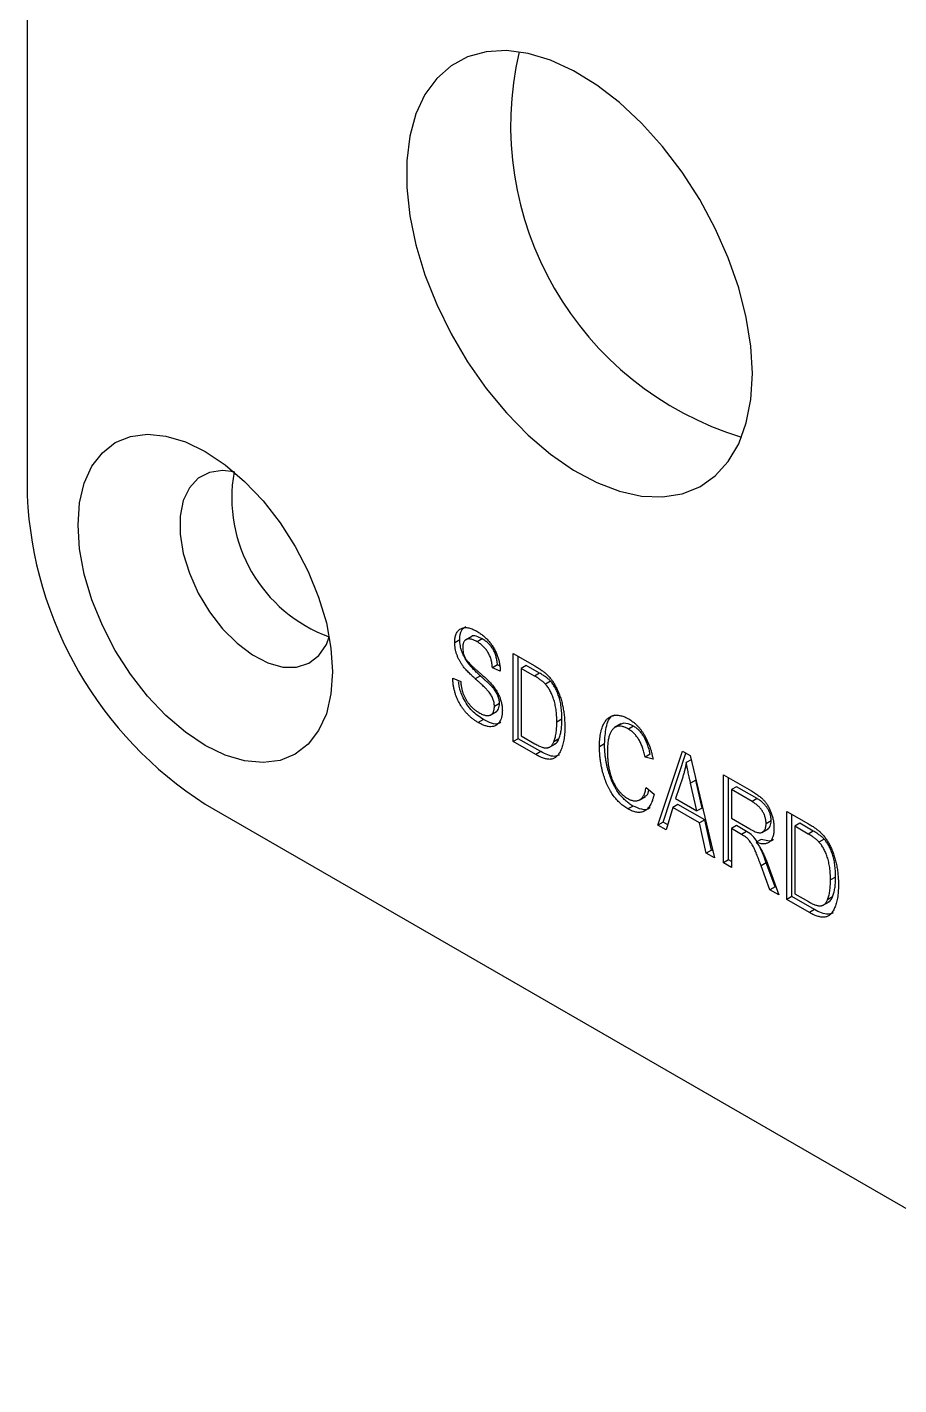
# Model space of a CAD drawing. Header units: millimetres. Extents: x 15 to 205, y 5 to 292.
# Drawn here: x 106.51 to 118.62, y 201.88 to 220.74 of the extents above; entities that cross this region are included whole.
import ezdxf

# ---------------------------------------------------------------- set-up
doc = ezdxf.new("R2010")
doc.units = ezdxf.units.MM

msp = doc.modelspace()

# ---------------------------------------------------------------- linework, layer by layer
at = {"color": 7, "linetype": 'Continuous', "lineweight": 25}
for p, q in [((106.51, 231.788), (106.51, 214.232)), ((112.687, 212.277), (112.598, 212.226)), ((112.521, 212.23), (112.45, 212.189)), ((112.833, 212.242), (112.762, 212.201)), ((113.263, 212.039), (113.562, 211.867)), ((113.263, 210.814), (113.263, 212.039)), ((113.334, 210.855), (113.334, 211.998)), ((112.423, 211.697), (112.533, 211.649)), ((112.807, 211.728), (112.736, 211.687)), ((113.045, 211.881), (112.974, 211.84)), ((113.084, 211.793), (112.974, 211.84)), ((113.074, 211.868), (113.045, 211.881)), ((113.444, 211.873), (113.373, 211.832)), ((113.373, 211.832), (113.373, 210.894)), ((113.56, 211.725), (113.373, 211.832)), ((113.63, 211.766), (113.444, 211.873)), ((113.63, 211.766), (113.56, 211.725)), ((113.78, 211.655), (113.71, 211.614)), ((113.072, 211.343), (113.001, 211.303)), ((112.943, 211.182), (113.031, 211.233)), ((112.848, 211.12), (112.778, 211.079)), ((113.94, 211.126), (113.869, 211.085)), ((114.759, 211.059), (114.671, 211.008)), ((114.933, 211.03), (114.863, 210.989)), ((113.334, 210.855), (113.263, 210.814)), ((113.576, 210.634), (113.263, 210.814)), ((113.647, 210.675), (113.334, 210.855)), ((113.373, 210.894), (113.563, 210.785)), ((113.76, 210.733), (113.849, 210.784)), ((113.898, 210.851), (113.827, 210.811)), ((114.532, 210.784), (114.462, 210.743)), ((113.647, 210.675), (113.576, 210.634)), ((115.166, 210.641), (115.095, 210.6)), ((115.205, 210.568), (115.095, 210.6)), ((115.274, 209.653), (115.613, 210.683)), ((115.345, 209.694), (115.661, 210.655)), ((115.613, 210.683), (115.72, 210.621)), ((115.72, 210.621), (116.059, 209.2)), ((115.734, 210.563), (115.667, 210.524)), ((115.618, 210.321), (115.518, 210.022)), ((115.798, 210.278), (115.727, 210.238)), ((115.816, 209.85), (115.727, 210.238)), ((115.887, 209.891), (115.798, 210.278)), ((116.183, 210.353), (116.573, 210.129)), ((116.183, 209.129), (116.183, 210.353)), ((116.254, 209.169), (116.254, 210.313)), ((115.012, 210.001), (115.101, 210.052)), ((115.109, 210.178), (115.219, 210.083)), ((115.518, 210.022), (115.816, 209.85)), ((116.364, 210.187), (116.294, 210.147)), ((116.294, 210.147), (116.294, 209.749)), ((116.581, 209.981), (116.294, 210.147)), ((116.651, 210.022), (116.364, 210.187)), ((116.651, 210.022), (116.581, 209.981)), ((108.985, 209.946), (162.301, 179.167)), ((114.928, 209.919), (114.857, 209.878)), ((115.482, 209.9), (115.389, 209.587)), ((115.552, 209.94), (115.482, 209.9)), ((115.852, 209.686), (115.482, 209.9)), ((115.923, 209.727), (115.552, 209.94)), ((115.887, 209.891), (115.816, 209.85)), ((117.065, 209.845), (117.364, 209.672)), ((117.065, 208.62), (117.065, 209.845)), ((115.345, 209.694), (115.274, 209.653)), ((115.389, 209.587), (115.274, 209.653)), ((115.41, 209.657), (115.345, 209.694)), ((115.923, 209.727), (115.852, 209.686)), ((115.945, 209.266), (115.852, 209.686)), ((116.016, 209.307), (115.923, 209.727)), ((116.294, 209.749), (116.552, 209.6)), ((116.364, 209.647), (116.294, 209.606)), ((116.505, 209.566), (116.364, 209.647)), ((116.846, 209.714), (116.776, 209.673)), ((117.136, 208.661), (117.136, 209.804)), ((117.246, 209.679), (117.175, 209.638)), ((117.175, 209.638), (117.175, 208.699)), ((117.361, 209.53), (117.175, 209.638)), ((117.432, 209.571), (117.246, 209.679)), ((116.434, 209.525), (116.294, 209.606)), ((116.294, 209.606), (116.294, 209.065)), ((116.505, 209.566), (116.434, 209.525)), ((116.709, 209.456), (116.638, 209.415)), ((116.719, 209.552), (116.807, 209.603)), ((117.432, 209.571), (117.361, 209.53)), ((117.582, 209.46), (117.511, 209.419)), ((116.016, 209.307), (115.945, 209.266)), ((116.059, 209.2), (115.945, 209.266)), ((116.037, 209.295), (116.016, 209.307)), ((116.254, 209.169), (116.183, 209.129)), ((116.294, 209.065), (116.183, 209.129)), ((116.294, 209.147), (116.254, 209.169)), ((116.778, 209.129), (116.707, 209.088)), ((116.83, 208.756), (116.707, 209.088)), ((116.9, 208.796), (116.778, 209.129)), ((116.8, 209.108), (116.955, 208.683)), ((117.742, 208.931), (117.671, 208.891)), ((116.9, 208.796), (116.83, 208.756)), ((116.955, 208.683), (116.83, 208.756)), ((116.917, 208.787), (116.9, 208.796)), ((117.175, 208.699), (117.364, 208.59)), ((117.136, 208.661), (117.065, 208.62)), ((117.378, 208.439), (117.065, 208.62)), ((117.448, 208.48), (117.136, 208.661)), ((117.562, 208.538), (117.651, 208.589)), ((117.7, 208.657), (117.629, 208.616)), ((117.448, 208.48), (117.378, 208.439))]:
    msp.add_line(p, q, dxfattribs=at)
at = {"color": 7, "linetype": 'Continuous', "lineweight": 25, "flags": 128}
for points in [[(116.587, 215.928), (116.565, 216.31), (116.501, 216.71), (116.396, 217.122), (116.251, 217.536), (116.069, 217.947), (115.854, 218.346), (115.609, 218.727), (115.338, 219.083), (115.047, 219.407), (114.74, 219.694), (114.423, 219.939), (114.102, 220.137), (113.783, 220.284), (113.47, 220.378), (113.171, 220.418), (112.889, 220.402), (112.63, 220.332), (112.4, 220.207), (112.2, 220.031), (112.037, 219.806), (111.911, 219.537), (111.827, 219.229), (111.784, 218.886), (111.784, 218.515), (111.827, 218.123), (111.911, 217.716), (112.037, 217.302), (112.2, 216.889), (112.4, 216.483), (112.63, 216.092), (112.889, 215.722), (113.171, 215.381), (113.47, 215.075), (113.783, 214.809), (114.102, 214.587), (114.423, 214.414), (114.74, 214.293), (115.047, 214.226), (115.338, 214.214), (115.609, 214.257), (115.854, 214.355), (116.069, 214.506), (116.251, 214.707), (116.396, 214.954), (116.501, 215.244), (116.565, 215.57), (116.587, 215.928)], [(110.753, 211.783), (110.731, 211.476), (110.667, 211.202), (110.56, 210.968), (110.415, 210.778), (110.235, 210.639), (110.024, 210.552), (109.788, 210.522), (109.532, 210.547), (109.262, 210.628), (108.985, 210.762), (108.709, 210.947), (108.439, 211.178), (108.183, 211.448), (107.946, 211.752), (107.735, 212.082), (107.555, 212.429), (107.41, 212.786), (107.304, 213.143), (107.239, 213.492), (107.218, 213.824), (107.239, 214.131), (107.304, 214.405), (107.41, 214.64), (107.555, 214.829), (107.735, 214.969), (107.946, 215.055), (108.183, 215.086), (108.439, 215.06), (108.709, 214.98), (108.985, 214.845), (109.262, 214.66), (109.532, 214.43), (109.788, 214.159), (110.024, 213.855), (110.235, 213.526), (110.415, 213.178), (110.56, 212.821), (110.667, 212.464), (110.731, 212.115), (110.753, 211.783)], [(109.385, 214.562), (109.225, 214.581), (109.043, 214.555), (108.888, 214.474), (108.765, 214.342), (108.68, 214.163), (108.637, 213.945), (108.637, 213.697), (108.68, 213.429), (108.765, 213.153), (108.888, 212.879), (109.043, 212.618), (109.225, 212.382), (109.427, 212.18), (109.639, 212.02), (109.853, 211.908), (110.061, 211.851), (110.253, 211.849), (110.423, 211.902), (110.563, 212.01), (110.667, 212.166), (110.707, 212.27)]]:
    msp.add_lwpolyline(points, dxfattribs=at)
at = {"color": 7, "linetype": 'Continuous', "lineweight": 25}
for centre, radius, start, end in [((117.758, 219.38), 4.531, 166.9642, 253.0304), ((111.408, 214.202), 2.055, 169.9255, 250.0663), ((111.884, 214.477), 5.379, 182.6055, 237.3945)]:
    msp.add_arc(centre, radius, start, end, dxfattribs=at)
for points, knots in [([(112.45, 212.189), (112.451, 212.201), (112.451, 212.224), (112.455, 212.256), (112.461, 212.286), (112.471, 212.311), (112.482, 212.334), (112.497, 212.354), (112.514, 212.37), (112.533, 212.383), (112.555, 212.393), (112.579, 212.398), (112.604, 212.399), (112.632, 212.397), (112.661, 212.39), (112.692, 212.38), (112.724, 212.365), (112.747, 212.353), (112.758, 212.347)], [0, 0, 0, 0, 0.065534, 0.128827, 0.189955, 0.249648, 0.308248, 0.366796, 0.425501, 0.485892, 0.546682, 0.606687, 0.667522, 0.729426, 0.793138, 0.859027, 0.927697, 1, 1, 1, 1]), ([(112.521, 212.23), (112.524, 212.281), (112.53, 212.368), (112.584, 212.4), (112.607, 212.414)], [0, 0, 0, 0, 0.58571, 1, 1, 1, 1]), ([(112.833, 212.242), (112.805, 212.256), (112.751, 212.282), (112.694, 212.29), (112.678, 212.272), (112.678, 212.271)], [0, 0, 0, 0, 0.497979, 0.992623, 1, 1, 1, 1]), ([(112.758, 212.347), (112.774, 212.337), (112.804, 212.318), (112.849, 212.285), (112.89, 212.247), (112.928, 212.205), (112.963, 212.161), (112.993, 212.114), (113.02, 212.064), (113.042, 212.012), (113.06, 211.958), (113.073, 211.903), (113.082, 211.847), (113.083, 211.811), (113.084, 211.793)], [0, 0, 0, 0, 0.091915, 0.17935, 0.26276, 0.343825, 0.423054, 0.500154, 0.577402, 0.656471, 0.73765, 0.820878, 0.907923, 1, 1, 1, 1]), ([(112.736, 211.687), (112.727, 211.696), (112.707, 211.714), (112.68, 211.74), (112.654, 211.764), (112.631, 211.788), (112.61, 211.81), (112.592, 211.831), (112.575, 211.851), (112.556, 211.876), (112.536, 211.907), (112.514, 211.945), (112.495, 211.985), (112.479, 212.025), (112.466, 212.066), (112.457, 212.107), (112.451, 212.149), (112.451, 212.175), (112.45, 212.189)], [0, 0, 0, 0, 0.069613, 0.134156, 0.194122, 0.24927, 0.300398, 0.34646, 0.388252, 0.425903, 0.496106, 0.565535, 0.634846, 0.704759, 0.775666, 0.847725, 0.922418, 1, 1, 1, 1]), ([(112.807, 211.728), (112.797, 211.737), (112.778, 211.754), (112.75, 211.78), (112.725, 211.805), (112.702, 211.829), (112.681, 211.851), (112.662, 211.872), (112.646, 211.892), (112.627, 211.916), (112.606, 211.948), (112.584, 211.986), (112.565, 212.025), (112.549, 212.066), (112.536, 212.107), (112.528, 212.148), (112.522, 212.19), (112.521, 212.216), (112.521, 212.23)], [0, 0, 0, 0, 0.069613, 0.134156, 0.194122, 0.24927, 0.300398, 0.34646, 0.388252, 0.425903, 0.496106, 0.565535, 0.634846, 0.704759, 0.775666, 0.847725, 0.922418, 1, 1, 1, 1]), ([(112.762, 212.201), (112.754, 212.206), (112.739, 212.215), (112.716, 212.225), (112.695, 212.233), (112.676, 212.238), (112.658, 212.241), (112.641, 212.241), (112.626, 212.239), (112.612, 212.234), (112.6, 212.227), (112.589, 212.218), (112.58, 212.207), (112.573, 212.194), (112.568, 212.179), (112.564, 212.162), (112.561, 212.143), (112.561, 212.129), (112.561, 212.122)], [0, 0, 0, 0, 0.080424, 0.155448, 0.227487, 0.294949, 0.359799, 0.42102, 0.481902, 0.540608, 0.598482, 0.655152, 0.710201, 0.765597, 0.821722, 0.879164, 0.938369, 1, 1, 1, 1]), ([(112.561, 212.122), (112.561, 212.109), (112.562, 212.085), (112.568, 212.047), (112.579, 212.011), (112.59, 211.989), (112.595, 211.978)], [0, 0, 0, 0, 0.283774, 0.539584, 0.775645, 1, 1, 1, 1]), ([(112.974, 211.84), (112.973, 211.851), (112.972, 211.871), (112.967, 211.901), (112.962, 211.93), (112.955, 211.957), (112.946, 211.984), (112.936, 212.009), (112.925, 212.033), (112.912, 212.056), (112.898, 212.078), (112.882, 212.099), (112.866, 212.119), (112.847, 212.138), (112.828, 212.156), (112.807, 212.172), (112.785, 212.187), (112.77, 212.197), (112.762, 212.201)], [0, 0, 0, 0, 0.076573, 0.149323, 0.217219, 0.282087, 0.343266, 0.402231, 0.458477, 0.514151, 0.569073, 0.624353, 0.681191, 0.739404, 0.79983, 0.862831, 0.929646, 1, 1, 1, 1]), ([(113.045, 211.881), (113.044, 211.891), (113.042, 211.912), (113.038, 211.941), (113.032, 211.97), (113.025, 211.998), (113.017, 212.025), (113.007, 212.05), (112.995, 212.074), (112.983, 212.097), (112.969, 212.119), (112.953, 212.14), (112.936, 212.16), (112.918, 212.179), (112.899, 212.196), (112.878, 212.213), (112.856, 212.228), (112.84, 212.238), (112.833, 212.242)], [0, 0, 0, 0, 0.076573, 0.149323, 0.217219, 0.282087, 0.343266, 0.402231, 0.458477, 0.514151, 0.569073, 0.624353, 0.681191, 0.739404, 0.79983, 0.862831, 0.929646, 1, 1, 1, 1]), ([(112.595, 211.978), (112.599, 211.972), (112.606, 211.96), (112.619, 211.942), (112.636, 211.921), (112.656, 211.9), (112.678, 211.877), (112.704, 211.852), (112.733, 211.826), (112.753, 211.808), (112.764, 211.799)], [0, 0, 0, 0, 0.075016, 0.16293, 0.264674, 0.38097, 0.512309, 0.658221, 0.820832, 1, 1, 1, 1]), ([(112.778, 211.079), (112.765, 211.087), (112.739, 211.102), (112.702, 211.129), (112.667, 211.158), (112.634, 211.189), (112.602, 211.223), (112.573, 211.259), (112.546, 211.297), (112.521, 211.338), (112.499, 211.38), (112.479, 211.423), (112.463, 211.467), (112.449, 211.511), (112.438, 211.557), (112.43, 211.603), (112.425, 211.65), (112.423, 211.681), (112.423, 211.697)], [0, 0, 0, 0, 0.0690622, 0.1347659, 0.1976107, 0.2585282, 0.3181274, 0.3770583, 0.4356858, 0.4947336, 0.5540911, 0.6133334, 0.6729242, 0.7340655, 0.7962988, 0.8612409, 0.9289703, 1, 1, 1, 1]), ([(112.764, 211.799), (112.774, 211.79), (112.795, 211.773), (112.824, 211.747), (112.85, 211.724), (112.875, 211.702), (112.897, 211.681), (112.916, 211.662), (112.933, 211.646), (112.943, 211.635), (112.948, 211.63)], [0, 0, 0, 0, 0.169324, 0.325355, 0.468916, 0.600312, 0.718846, 0.824985, 0.918758, 1, 1, 1, 1]), ([(113.072, 211.343), (113.072, 211.352), (113.071, 211.37), (113.068, 211.397), (113.061, 211.424), (113.052, 211.451), (113.04, 211.477), (113.025, 211.503), (113.008, 211.529), (112.992, 211.55), (112.976, 211.568), (112.961, 211.584), (112.943, 211.603), (112.921, 211.623), (112.897, 211.646), (112.87, 211.671), (112.84, 211.699), (112.818, 211.718), (112.807, 211.728)], [0, 0, 0, 0, 0.062827, 0.122373, 0.180384, 0.236489, 0.292629, 0.350398, 0.410193, 0.473423, 0.510212, 0.55528, 0.608473, 0.669857, 0.740038, 0.817917, 0.904812, 1, 1, 1, 1]), ([(113.71, 211.614), (113.705, 211.618), (113.697, 211.628), (113.682, 211.641), (113.666, 211.655), (113.648, 211.668), (113.628, 211.682), (113.607, 211.696), (113.584, 211.711), (113.568, 211.72), (113.56, 211.725)], [0, 0, 0, 0, 0.0894057, 0.1881253, 0.2967013, 0.4155415, 0.5447947, 0.6850249, 0.8376109, 1, 1, 1, 1]), ([(113.562, 211.867), (113.571, 211.862), (113.589, 211.851), (113.614, 211.835), (113.637, 211.82), (113.659, 211.805), (113.68, 211.79), (113.698, 211.776), (113.715, 211.761), (113.726, 211.751), (113.731, 211.747)], [0, 0, 0, 0, 0.157769, 0.3068318, 0.4446853, 0.5740379, 0.6938055, 0.8052293, 0.9065526, 1, 1, 1, 1]), ([(113.78, 211.655), (113.776, 211.659), (113.767, 211.669), (113.753, 211.682), (113.737, 211.695), (113.719, 211.709), (113.699, 211.723), (113.678, 211.737), (113.655, 211.751), (113.639, 211.761), (113.63, 211.766)], [0, 0, 0, 0, 0.0894057, 0.1881253, 0.2967013, 0.4155415, 0.5447947, 0.6850249, 0.8376109, 1, 1, 1, 1]), ([(113.731, 211.747), (113.743, 211.734), (113.768, 211.709), (113.802, 211.665), (113.834, 211.616), (113.863, 211.564), (113.889, 211.507), (113.913, 211.447), (113.933, 211.383), (113.95, 211.316), (113.963, 211.247), (113.973, 211.174), (113.978, 211.097), (113.979, 211.046), (113.979, 211.02)], [0, 0, 0, 0, 0.06613, 0.132306, 0.200143, 0.270995, 0.345232, 0.422746, 0.504203, 0.590818, 0.683013, 0.781266, 0.886884, 1, 1, 1, 1]), ([(112.848, 211.12), (112.795, 211.156), (112.688, 211.228), (112.568, 211.408), (112.513, 211.555), (112.507, 211.625), (112.505, 211.645)], [0, 0, 0, 0, 0.323651, 0.645918, 0.900446, 1, 1, 1, 1]), ([(112.533, 211.649), (112.535, 211.632), (112.538, 211.6), (112.546, 211.552), (112.557, 211.508), (112.571, 211.468), (112.589, 211.43), (112.609, 211.394), (112.633, 211.358), (112.659, 211.324), (112.688, 211.292), (112.72, 211.263), (112.753, 211.238), (112.776, 211.224), (112.787, 211.217)], [0, 0, 0, 0, 0.106713, 0.202383, 0.287988, 0.365132, 0.438155, 0.511442, 0.587093, 0.665986, 0.746839, 0.82888, 0.91253, 1, 1, 1, 1]), ([(113.001, 211.303), (113.001, 211.312), (113.001, 211.329), (112.997, 211.356), (112.99, 211.383), (112.981, 211.41), (112.969, 211.436), (112.955, 211.462), (112.937, 211.488), (112.921, 211.509), (112.905, 211.527), (112.89, 211.543), (112.872, 211.562), (112.851, 211.582), (112.826, 211.605), (112.799, 211.631), (112.769, 211.658), (112.748, 211.677), (112.736, 211.687)], [0, 0, 0, 0, 0.062827, 0.122373, 0.180384, 0.236489, 0.292629, 0.350398, 0.410193, 0.473423, 0.510212, 0.55528, 0.608473, 0.669857, 0.740038, 0.817917, 0.904812, 1, 1, 1, 1]), ([(112.948, 211.63), (112.961, 211.615), (112.986, 211.587), (113.019, 211.54), (113.048, 211.492), (113.071, 211.443), (113.089, 211.394), (113.102, 211.343), (113.11, 211.292), (113.111, 211.259), (113.112, 211.243)], [0, 0, 0, 0, 0.1337851, 0.2593854, 0.3808217, 0.4995309, 0.6183576, 0.7398957, 0.8662956, 1, 1, 1, 1]), ([(113.869, 211.085), (113.869, 211.101), (113.869, 211.13), (113.867, 211.175), (113.863, 211.217), (113.858, 211.258), (113.852, 211.297), (113.844, 211.334), (113.836, 211.37), (113.825, 211.404), (113.813, 211.437), (113.801, 211.467), (113.788, 211.496), (113.774, 211.523), (113.759, 211.549), (113.744, 211.572), (113.727, 211.594), (113.715, 211.607), (113.71, 211.614)], [0, 0, 0, 0, 0.091058, 0.177272, 0.258757, 0.33524, 0.407833, 0.475904, 0.540567, 0.601389, 0.659248, 0.713941, 0.765993, 0.816126, 0.863976, 0.910287, 0.955276, 1, 1, 1, 1]), ([(113.94, 211.126), (113.94, 211.141), (113.94, 211.171), (113.937, 211.215), (113.934, 211.258), (113.929, 211.299), (113.923, 211.338), (113.915, 211.375), (113.906, 211.411), (113.896, 211.445), (113.884, 211.477), (113.872, 211.508), (113.859, 211.537), (113.845, 211.564), (113.83, 211.589), (113.814, 211.613), (113.798, 211.635), (113.786, 211.648), (113.78, 211.655)], [0, 0, 0, 0, 0.091058, 0.177272, 0.258757, 0.33524, 0.407833, 0.475904, 0.540567, 0.601389, 0.659248, 0.713941, 0.765993, 0.816126, 0.863976, 0.910287, 0.955276, 1, 1, 1, 1]), ([(113.022, 211.228), (113.037, 211.24), (113.067, 211.265), (113.07, 211.317), (113.072, 211.343)], [0, 0, 0, 0, 0.496196, 1, 1, 1, 1]), ([(113.112, 211.243), (113.111, 211.226), (113.11, 211.194), (113.102, 211.151), (113.089, 211.113), (113.07, 211.081), (113.047, 211.055), (113.02, 211.035), (112.989, 211.024), (112.954, 211.02), (112.915, 211.022), (112.872, 211.034), (112.826, 211.052), (112.794, 211.07), (112.778, 211.079)], [0, 0, 0, 0, 0.0842735, 0.1665166, 0.2473878, 0.3288365, 0.4090983, 0.4877267, 0.5657078, 0.6449849, 0.7265584, 0.8120698, 0.9027288, 1, 1, 1, 1]), ([(112.787, 211.217), (112.795, 211.212), (112.811, 211.203), (112.835, 211.192), (112.857, 211.184), (112.877, 211.179), (112.896, 211.175), (112.914, 211.176), (112.93, 211.178), (112.945, 211.183), (112.958, 211.191), (112.97, 211.2), (112.98, 211.212), (112.988, 211.226), (112.994, 211.242), (112.998, 211.26), (113.001, 211.28), (113.001, 211.295), (113.001, 211.303)], [0, 0, 0, 0, 0.078125, 0.15183, 0.222152, 0.289023, 0.352598, 0.414842, 0.474935, 0.534843, 0.593414, 0.650787, 0.707286, 0.763458, 0.819724, 0.877852, 0.937479, 1, 1, 1, 1]), ([(114.462, 210.743), (114.462, 210.76), (114.462, 210.792), (114.465, 210.837), (114.469, 210.88), (114.475, 210.92), (114.482, 210.958), (114.492, 210.992), (114.502, 211.023), (114.515, 211.052), (114.529, 211.077), (114.544, 211.1), (114.561, 211.12), (114.578, 211.137), (114.597, 211.152), (114.618, 211.163), (114.639, 211.171), (114.661, 211.178), (114.685, 211.181), (114.709, 211.181), (114.733, 211.179), (114.759, 211.174), (114.785, 211.167), (114.812, 211.157), (114.839, 211.145), (114.858, 211.135), (114.867, 211.129)], [0, 0, 0, 0, 0.056459, 0.110733, 0.162901, 0.213426, 0.26207, 0.309027, 0.354373, 0.398738, 0.441578, 0.483058, 0.523312, 0.562426, 0.600616, 0.63791, 0.674924, 0.711646, 0.748122, 0.783826, 0.819463, 0.854983, 0.890593, 0.926496, 0.962921, 1, 1, 1, 1]), ([(114.532, 210.784), (114.537, 210.862), (114.546, 211.016), (114.602, 211.166), (114.67, 211.185), (114.681, 211.188)], [0, 0, 0, 0, 0.45528, 0.908653, 1, 1, 1, 1]), ([(113.088, 211.088), (113.08, 211.08), (113.049, 211.05), (112.959, 211.065), (112.885, 211.101), (112.848, 211.12)], [0, 0, 0, 0, 0.157025, 0.577848, 1, 1, 1, 1]), ([(113.979, 211.02), (113.979, 211.003), (113.979, 210.97), (113.977, 210.922), (113.972, 210.877), (113.967, 210.836), (113.959, 210.797), (113.95, 210.761), (113.939, 210.728), (113.927, 210.697), (113.914, 210.67), (113.899, 210.647), (113.884, 210.626), (113.867, 210.608), (113.85, 210.594), (113.831, 210.582), (113.812, 210.574), (113.792, 210.569), (113.77, 210.567), (113.747, 210.569), (113.722, 210.572), (113.696, 210.579), (113.668, 210.589), (113.639, 210.601), (113.608, 210.616), (113.587, 210.628), (113.576, 210.634)], [0, 0, 0, 0, 0.0577553, 0.1136139, 0.1671197, 0.2189465, 0.2686644, 0.3168966, 0.3635773, 0.4087771, 0.4520211, 0.4933465, 0.5327656, 0.5699643, 0.6057776, 0.6402405, 0.6733902, 0.705743, 0.7379211, 0.7710709, 0.8052924, 0.8409668, 0.8780909, 0.9167714, 0.9574514, 1, 1, 1, 1]), ([(113.827, 210.811), (113.83, 210.819), (113.837, 210.837), (113.846, 210.865), (113.853, 210.897), (113.859, 210.93), (113.863, 210.965), (113.867, 211.003), (113.869, 211.043), (113.869, 211.071), (113.869, 211.085)], [0, 0, 0, 0, 0.111646, 0.226426, 0.344474, 0.466462, 0.593163, 0.724245, 0.859766, 1, 1, 1, 1]), ([(113.898, 210.851), (113.901, 210.86), (113.908, 210.878), (113.917, 210.906), (113.924, 210.937), (113.93, 210.97), (113.934, 211.006), (113.938, 211.044), (113.94, 211.084), (113.94, 211.112), (113.94, 211.126)], [0, 0, 0, 0, 0.111646, 0.226426, 0.344474, 0.466462, 0.593163, 0.724245, 0.859766, 1, 1, 1, 1]), ([(114.863, 210.989), (114.849, 210.996), (114.821, 211.011), (114.782, 211.024), (114.745, 211.03), (114.717, 211.027), (114.696, 211.021), (114.681, 211.014), (114.667, 211.005), (114.654, 210.994), (114.642, 210.981), (114.63, 210.965), (114.619, 210.947), (114.61, 210.927), (114.601, 210.905), (114.593, 210.88), (114.586, 210.853), (114.581, 210.823), (114.577, 210.79), (114.574, 210.756), (114.572, 210.719), (114.572, 210.693), (114.572, 210.68)], [0, 0, 0, 0, 0.073859, 0.144126, 0.212289, 0.279838, 0.313851, 0.348909, 0.3842, 0.420736, 0.459004, 0.498477, 0.539384, 0.582362, 0.627082, 0.673345, 0.722017, 0.772791, 0.825811, 0.881242, 0.939521, 1, 1, 1, 1]), ([(114.933, 211.03), (114.885, 211.052), (114.816, 211.083), (114.766, 211.059), (114.751, 211.052)], [0, 0, 0, 0, 0.70669, 1, 1, 1, 1]), ([(115.095, 210.6), (115.093, 210.612), (115.088, 210.635), (115.079, 210.668), (115.07, 210.701), (115.059, 210.732), (115.048, 210.761), (115.036, 210.789), (115.023, 210.816), (115.008, 210.841), (114.993, 210.865), (114.977, 210.887), (114.96, 210.908), (114.943, 210.927), (114.924, 210.945), (114.904, 210.961), (114.884, 210.976), (114.87, 210.984), (114.863, 210.989)], [0, 0, 0, 0, 0.079677, 0.155394, 0.227356, 0.295804, 0.361322, 0.423963, 0.484099, 0.542574, 0.598999, 0.654809, 0.710609, 0.765871, 0.822268, 0.87916, 0.93886, 1, 1, 1, 1]), ([(114.867, 211.129), (114.877, 211.123), (114.897, 211.111), (114.927, 211.09), (114.955, 211.066), (114.983, 211.04), (115.009, 211.012), (115.034, 210.981), (115.058, 210.948), (115.081, 210.913), (115.102, 210.876), (115.122, 210.837), (115.14, 210.796), (115.157, 210.754), (115.172, 210.71), (115.185, 210.664), (115.196, 210.616), (115.202, 210.584), (115.205, 210.568)], [0, 0, 0, 0, 0.0605769, 0.1189936, 0.176689, 0.2330336, 0.289727, 0.346194, 0.4035309, 0.46225, 0.5222257, 0.5833459, 0.6461273, 0.7108928, 0.778382, 0.8489812, 0.9225726, 1, 1, 1, 1]), ([(115.166, 210.641), (115.163, 210.652), (115.159, 210.675), (115.15, 210.709), (115.14, 210.742), (115.13, 210.773), (115.119, 210.802), (115.106, 210.83), (115.093, 210.857), (115.079, 210.882), (115.064, 210.906), (115.048, 210.928), (115.031, 210.948), (115.013, 210.968), (114.995, 210.986), (114.975, 211.002), (114.954, 211.017), (114.94, 211.025), (114.933, 211.03)], [0, 0, 0, 0, 0.079677, 0.155394, 0.227356, 0.295804, 0.361322, 0.423963, 0.484099, 0.542574, 0.598999, 0.654809, 0.710609, 0.765871, 0.822268, 0.87916, 0.93886, 1, 1, 1, 1]), ([(113.563, 210.785), (113.572, 210.78), (113.59, 210.77), (113.616, 210.757), (113.64, 210.745), (113.663, 210.737), (113.684, 210.731), (113.703, 210.727), (113.72, 210.725), (113.736, 210.726), (113.751, 210.73), (113.765, 210.735), (113.777, 210.742), (113.789, 210.752), (113.8, 210.763), (113.81, 210.777), (113.819, 210.793), (113.824, 210.805), (113.827, 210.811)], [0, 0, 0, 0, 0.083876, 0.1627, 0.236637, 0.305998, 0.370799, 0.431234, 0.488336, 0.542444, 0.595272, 0.648372, 0.702151, 0.757996, 0.81482, 0.874015, 0.935644, 1, 1, 1, 1]), ([(113.838, 210.783), (113.847, 210.787), (113.874, 210.799), (113.888, 210.83), (113.898, 210.851)], [0, 0, 0, 0, 0.333638, 1, 1, 1, 1]), ([(114.928, 209.919), (114.918, 209.925), (114.899, 209.936), (114.871, 209.956), (114.844, 209.977), (114.818, 209.999), (114.793, 210.023), (114.769, 210.049), (114.746, 210.076), (114.724, 210.104), (114.703, 210.134), (114.684, 210.167), (114.665, 210.201), (114.647, 210.237), (114.63, 210.275), (114.615, 210.315), (114.6, 210.357), (114.586, 210.401), (114.573, 210.447), (114.562, 210.493), (114.553, 210.54), (114.546, 210.587), (114.539, 210.636), (114.535, 210.685), (114.533, 210.734), (114.532, 210.767), (114.532, 210.784)], [0, 0, 0, 0, 0.038379, 0.075232, 0.111264, 0.146428, 0.18086, 0.214602, 0.248288, 0.282015, 0.316035, 0.350968, 0.38689, 0.424248, 0.463371, 0.504203, 0.546718, 0.591541, 0.637796, 0.68535, 0.733993, 0.783781, 0.835444, 0.888464, 0.943291, 1, 1, 1, 1]), ([(113.907, 210.627), (113.883, 210.618), (113.809, 210.591), (113.712, 210.641), (113.647, 210.675)], [0, 0, 0, 0, 0.324078, 1, 1, 1, 1]), ([(114.857, 209.878), (114.847, 209.884), (114.828, 209.896), (114.8, 209.915), (114.773, 209.936), (114.747, 209.959), (114.722, 209.982), (114.698, 210.008), (114.675, 210.035), (114.653, 210.063), (114.632, 210.094), (114.613, 210.126), (114.594, 210.16), (114.577, 210.196), (114.559, 210.234), (114.544, 210.275), (114.529, 210.317), (114.515, 210.36), (114.502, 210.406), (114.492, 210.452), (114.482, 210.499), (114.475, 210.546), (114.469, 210.595), (114.465, 210.644), (114.462, 210.694), (114.462, 210.726), (114.462, 210.743)], [0, 0, 0, 0, 0.038379, 0.075232, 0.111264, 0.146428, 0.18086, 0.214602, 0.248288, 0.282015, 0.316035, 0.350968, 0.38689, 0.424248, 0.463371, 0.504203, 0.546718, 0.591541, 0.637796, 0.68535, 0.733993, 0.783781, 0.835444, 0.888464, 0.943291, 1, 1, 1, 1]), ([(114.572, 210.68), (114.572, 210.66), (114.573, 210.621), (114.576, 210.563), (114.582, 210.507), (114.59, 210.454), (114.601, 210.403), (114.614, 210.355), (114.63, 210.309), (114.648, 210.266), (114.668, 210.225), (114.69, 210.187), (114.713, 210.152), (114.738, 210.12), (114.765, 210.091), (114.793, 210.065), (114.823, 210.042), (114.843, 210.03), (114.854, 210.024)], [0, 0, 0, 0, 0.0898191, 0.1742107, 0.2534731, 0.3275809, 0.3967534, 0.4618669, 0.523272, 0.5818085, 0.6374331, 0.6908721, 0.7422914, 0.7926601, 0.8429175, 0.8936958, 0.9456688, 1, 1, 1, 1]), ([(115.667, 210.524), (115.664, 210.506), (115.658, 210.471), (115.646, 210.42), (115.633, 210.369), (115.623, 210.337), (115.618, 210.321)], [0, 0, 0, 0, 0.248875, 0.49742, 0.747941, 1, 1, 1, 1]), ([(115.727, 210.238), (115.724, 210.252), (115.717, 210.28), (115.708, 210.322), (115.699, 210.361), (115.692, 210.398), (115.684, 210.433), (115.678, 210.465), (115.672, 210.495), (115.669, 210.515), (115.667, 210.524)], [0, 0, 0, 0, 0.151074, 0.29495, 0.430719, 0.55996, 0.681357, 0.794418, 0.901243, 1, 1, 1, 1]), ([(114.854, 210.024), (114.861, 210.019), (114.877, 210.011), (114.899, 210.002), (114.921, 209.995), (114.942, 209.991), (114.962, 209.99), (114.981, 209.991), (115, 209.996), (115.017, 210.004), (115.034, 210.014), (115.049, 210.028), (115.063, 210.045), (115.075, 210.065), (115.086, 210.089), (115.095, 210.116), (115.103, 210.146), (115.107, 210.167), (115.109, 210.178)], [0, 0, 0, 0, 0.058003, 0.114301, 0.169873, 0.224842, 0.27981, 0.334841, 0.390971, 0.449162, 0.50836, 0.569529, 0.633225, 0.699446, 0.768694, 0.841816, 0.918985, 1, 1, 1, 1]), ([(115.219, 210.083), (115.216, 210.068), (115.21, 210.039), (115.197, 209.998), (115.183, 209.963), (115.168, 209.931), (115.15, 209.904), (115.131, 209.881), (115.11, 209.862), (115.087, 209.848), (115.063, 209.837), (115.037, 209.832), (115.011, 209.829), (114.982, 209.831), (114.953, 209.837), (114.922, 209.847), (114.89, 209.86), (114.868, 209.872), (114.857, 209.878)], [0, 0, 0, 0, 0.080576, 0.15709, 0.229563, 0.298552, 0.364402, 0.427508, 0.488017, 0.547025, 0.604258, 0.660301, 0.715495, 0.770835, 0.82617, 0.882397, 0.940468, 1, 1, 1, 1]), ([(115.088, 210.054), (115.098, 210.057), (115.133, 210.067), (115.142, 210.112), (115.149, 210.144)], [0, 0, 0, 0, 0.30099, 1, 1, 1, 1]), ([(116.573, 210.129), (116.583, 210.123), (116.602, 210.112), (116.629, 210.094), (116.655, 210.076), (116.679, 210.059), (116.7, 210.042), (116.72, 210.025), (116.737, 210.008), (116.758, 209.985), (116.782, 209.954), (116.807, 209.913), (116.83, 209.867), (116.85, 209.819), (116.866, 209.767), (116.878, 209.715), (116.885, 209.662), (116.885, 209.628), (116.886, 209.61)], [0, 0, 0, 0, 0.059861, 0.115867, 0.168079, 0.216582, 0.261137, 0.301832, 0.339688, 0.374291, 0.44084, 0.509232, 0.581286, 0.658766, 0.739724, 0.822665, 0.908999, 1, 1, 1, 1]), ([(116.846, 209.714), (116.846, 209.722), (116.846, 209.736), (116.844, 209.758), (116.84, 209.78), (116.835, 209.802), (116.828, 209.824), (116.819, 209.845), (116.809, 209.865), (116.798, 209.886), (116.784, 209.905), (116.77, 209.924), (116.754, 209.943), (116.736, 209.96), (116.717, 209.977), (116.696, 209.993), (116.674, 210.008), (116.659, 210.017), (116.651, 210.022)], [0, 0, 0, 0, 0.065327, 0.127357, 0.18677, 0.244741, 0.300513, 0.356097, 0.411409, 0.467417, 0.524221, 0.583217, 0.643559, 0.706897, 0.774123, 0.84489, 0.920043, 1, 1, 1, 1]), ([(115.162, 209.897), (115.159, 209.893), (115.133, 209.864), (115.049, 209.864), (114.968, 209.901), (114.928, 209.919)], [0, 0, 0, 0, 0.065078, 0.532323, 1, 1, 1, 1]), ([(116.776, 209.673), (116.776, 209.681), (116.775, 209.695), (116.773, 209.718), (116.769, 209.74), (116.764, 209.761), (116.757, 209.783), (116.749, 209.804), (116.738, 209.824), (116.727, 209.845), (116.714, 209.865), (116.699, 209.884), (116.683, 209.902), (116.666, 209.92), (116.646, 209.936), (116.626, 209.952), (116.604, 209.967), (116.589, 209.976), (116.581, 209.981)], [0, 0, 0, 0, 0.065327, 0.127357, 0.18677, 0.244741, 0.300513, 0.356097, 0.411409, 0.467417, 0.524221, 0.583217, 0.643559, 0.706897, 0.774123, 0.84489, 0.920043, 1, 1, 1, 1]), ([(116.552, 209.6), (116.565, 209.592), (116.59, 209.579), (116.625, 209.562), (116.655, 209.552), (116.68, 209.547), (116.701, 209.548), (116.72, 209.553), (116.737, 209.563), (116.75, 209.577), (116.762, 209.595), (116.77, 209.618), (116.775, 209.643), (116.776, 209.663), (116.776, 209.673)], [0, 0, 0, 0, 0.122755, 0.230056, 0.322791, 0.40207, 0.47475, 0.545845, 0.616658, 0.689747, 0.764806, 0.840517, 0.918295, 1, 1, 1, 1]), ([(116.797, 209.6), (116.811, 209.611), (116.841, 209.635), (116.845, 209.687), (116.846, 209.714)], [0, 0, 0, 0, 0.47843, 1, 1, 1, 1]), ([(117.364, 209.672), (117.373, 209.667), (117.39, 209.657), (117.416, 209.641), (117.439, 209.625), (117.461, 209.61), (117.481, 209.595), (117.5, 209.581), (117.517, 209.566), (117.528, 209.557), (117.533, 209.552)], [0, 0, 0, 0, 0.157769, 0.3068318, 0.4446853, 0.5740379, 0.6938055, 0.8052293, 0.9065526, 1, 1, 1, 1]), ([(116.707, 209.088), (116.701, 209.104), (116.69, 209.134), (116.674, 209.176), (116.659, 209.215), (116.645, 209.25), (116.632, 209.281), (116.621, 209.308), (116.61, 209.33), (116.597, 209.355), (116.583, 209.381), (116.565, 209.409), (116.547, 209.433), (116.53, 209.454), (116.51, 209.472), (116.488, 209.49), (116.462, 209.508), (116.444, 209.519), (116.434, 209.525)], [0, 0, 0, 0, 0.092728, 0.177366, 0.254414, 0.323889, 0.385354, 0.438553, 0.484631, 0.522952, 0.588828, 0.648611, 0.702575, 0.751873, 0.802247, 0.860186, 0.925559, 1, 1, 1, 1]), ([(116.651, 209.422), (116.631, 209.452), (116.589, 209.516), (116.534, 209.548), (116.505, 209.566)], [0, 0, 0, 0, 0.461044, 1, 1, 1, 1]), ([(116.886, 209.61), (116.886, 209.599), (116.885, 209.577), (116.882, 209.546), (116.878, 209.518), (116.87, 209.492), (116.862, 209.47), (116.851, 209.45), (116.838, 209.433), (116.823, 209.419), (116.806, 209.408), (116.787, 209.4), (116.767, 209.395), (116.744, 209.393), (116.72, 209.393), (116.695, 209.398), (116.667, 209.405), (116.648, 209.411), (116.638, 209.415)], [0, 0, 0, 0, 0.070124, 0.136973, 0.201515, 0.263247, 0.323812, 0.382633, 0.440984, 0.498977, 0.557187, 0.615133, 0.67446, 0.734991, 0.797237, 0.861968, 0.929489, 1, 1, 1, 1]), ([(116.878, 209.452), (116.877, 209.451), (116.86, 209.429), (116.798, 209.43), (116.738, 209.447), (116.709, 209.456)], [0, 0, 0, 0, 0.024369, 0.511613, 1, 1, 1, 1]), ([(117.511, 209.419), (117.507, 209.424), (117.498, 209.433), (117.484, 209.446), (117.468, 209.46), (117.45, 209.474), (117.43, 209.487), (117.409, 209.502), (117.386, 209.516), (117.37, 209.525), (117.361, 209.53)], [0, 0, 0, 0, 0.089406, 0.188125, 0.296701, 0.415541, 0.544795, 0.685025, 0.837611, 1, 1, 1, 1]), ([(117.582, 209.46), (117.578, 209.465), (117.569, 209.474), (117.555, 209.487), (117.538, 209.501), (117.52, 209.514), (117.501, 209.528), (117.479, 209.543), (117.456, 209.557), (117.44, 209.566), (117.432, 209.571)], [0, 0, 0, 0, 0.089406, 0.188125, 0.296701, 0.415541, 0.544795, 0.685025, 0.837611, 1, 1, 1, 1]), ([(117.533, 209.552), (117.545, 209.539), (117.57, 209.514), (117.604, 209.47), (117.636, 209.422), (117.665, 209.369), (117.691, 209.312), (117.714, 209.252), (117.734, 209.188), (117.751, 209.122), (117.765, 209.052), (117.774, 208.979), (117.78, 208.903), (117.781, 208.852), (117.781, 208.825)], [0, 0, 0, 0, 0.0661298, 0.1323063, 0.2001432, 0.2709949, 0.3452317, 0.422746, 0.5042033, 0.5908176, 0.6830127, 0.7812662, 0.8868844, 1, 1, 1, 1]), ([(117.742, 208.931), (117.742, 208.947), (117.742, 208.976), (117.739, 209.021), (117.736, 209.063), (117.731, 209.104), (117.725, 209.143), (117.717, 209.18), (117.708, 209.216), (117.697, 209.25), (117.686, 209.283), (117.674, 209.313), (117.66, 209.342), (117.647, 209.369), (117.632, 209.395), (117.616, 209.418), (117.6, 209.44), (117.588, 209.454), (117.582, 209.46)], [0, 0, 0, 0, 0.091058, 0.177272, 0.258757, 0.33524, 0.407833, 0.475904, 0.540567, 0.601389, 0.659248, 0.713941, 0.765993, 0.816126, 0.863976, 0.910287, 0.955276, 1, 1, 1, 1]), ([(116.638, 209.415), (116.645, 209.406), (116.659, 209.389), (116.678, 209.364), (116.694, 209.341), (116.703, 209.325), (116.707, 209.318)], [0, 0, 0, 0, 0.2897108, 0.5514969, 0.7881429, 1, 1, 1, 1]), ([(116.778, 209.129), (116.761, 209.176), (116.735, 209.249), (116.702, 209.32), (116.69, 209.346)], [0, 0, 0, 0, 0.648809, 1, 1, 1, 1]), ([(116.707, 209.318), (116.716, 209.301), (116.733, 209.267), (116.757, 209.215), (116.78, 209.162), (116.793, 209.126), (116.8, 209.108)], [0, 0, 0, 0, 0.245563, 0.493888, 0.744613, 1, 1, 1, 1]), ([(117.671, 208.891), (117.671, 208.906), (117.671, 208.936), (117.669, 208.98), (117.665, 209.022), (117.66, 209.063), (117.654, 209.102), (117.646, 209.14), (117.637, 209.175), (117.627, 209.209), (117.615, 209.242), (117.603, 209.272), (117.59, 209.301), (117.576, 209.328), (117.561, 209.354), (117.545, 209.378), (117.529, 209.399), (117.517, 209.413), (117.511, 209.419)], [0, 0, 0, 0, 0.091058, 0.177272, 0.258757, 0.33524, 0.407833, 0.475904, 0.540567, 0.601389, 0.659248, 0.713941, 0.765993, 0.816126, 0.863976, 0.910287, 0.955276, 1, 1, 1, 1]), ([(117.629, 208.616), (117.632, 208.624), (117.639, 208.642), (117.648, 208.671), (117.655, 208.702), (117.661, 208.735), (117.665, 208.771), (117.669, 208.808), (117.671, 208.849), (117.671, 208.876), (117.671, 208.891)], [0, 0, 0, 0, 0.111646, 0.226426, 0.344474, 0.466462, 0.593163, 0.724245, 0.859766, 1, 1, 1, 1]), ([(117.7, 208.657), (117.703, 208.665), (117.71, 208.683), (117.719, 208.712), (117.725, 208.743), (117.732, 208.776), (117.736, 208.812), (117.74, 208.849), (117.741, 208.889), (117.742, 208.917), (117.742, 208.931)], [0, 0, 0, 0, 0.111646, 0.226426, 0.344474, 0.466462, 0.593163, 0.724245, 0.859766, 1, 1, 1, 1]), ([(117.781, 208.825), (117.781, 208.808), (117.781, 208.775), (117.778, 208.727), (117.774, 208.683), (117.769, 208.641), (117.761, 208.602), (117.752, 208.566), (117.741, 208.533), (117.729, 208.503), (117.716, 208.476), (117.701, 208.452), (117.686, 208.431), (117.669, 208.413), (117.652, 208.399), (117.633, 208.388), (117.614, 208.379), (117.594, 208.375), (117.572, 208.373), (117.549, 208.374), (117.524, 208.378), (117.498, 208.385), (117.47, 208.394), (117.441, 208.406), (117.41, 208.421), (117.389, 208.433), (117.378, 208.439)], [0, 0, 0, 0, 0.057755, 0.113614, 0.16712, 0.218946, 0.268664, 0.316897, 0.363577, 0.408777, 0.452021, 0.493346, 0.532766, 0.569964, 0.605778, 0.64024, 0.67339, 0.705743, 0.737921, 0.771071, 0.805292, 0.840967, 0.878091, 0.916771, 0.957451, 1, 1, 1, 1]), ([(117.364, 208.59), (117.374, 208.585), (117.392, 208.575), (117.418, 208.562), (117.442, 208.551), (117.465, 208.543), (117.486, 208.536), (117.505, 208.533), (117.522, 208.531), (117.538, 208.532), (117.553, 208.535), (117.566, 208.54), (117.579, 208.548), (117.591, 208.557), (117.602, 208.568), (117.612, 208.582), (117.621, 208.598), (117.626, 208.61), (117.629, 208.616)], [0, 0, 0, 0, 0.083876, 0.1627, 0.236637, 0.305998, 0.370799, 0.431234, 0.488336, 0.542444, 0.595272, 0.648372, 0.702151, 0.757996, 0.81482, 0.874015, 0.935644, 1, 1, 1, 1]), ([(117.639, 208.588), (117.649, 208.592), (117.676, 208.604), (117.69, 208.636), (117.7, 208.657)], [0, 0, 0, 0, 0.33363, 1, 1, 1, 1]), ([(117.708, 208.433), (117.685, 208.424), (117.611, 208.396), (117.514, 208.446), (117.448, 208.48)], [0, 0, 0, 0, 0.324074, 1, 1, 1, 1])]:
    msp.add_open_spline(points, degree=3, knots=knots, dxfattribs=at)

doc.saveas('drawing.dxf')
